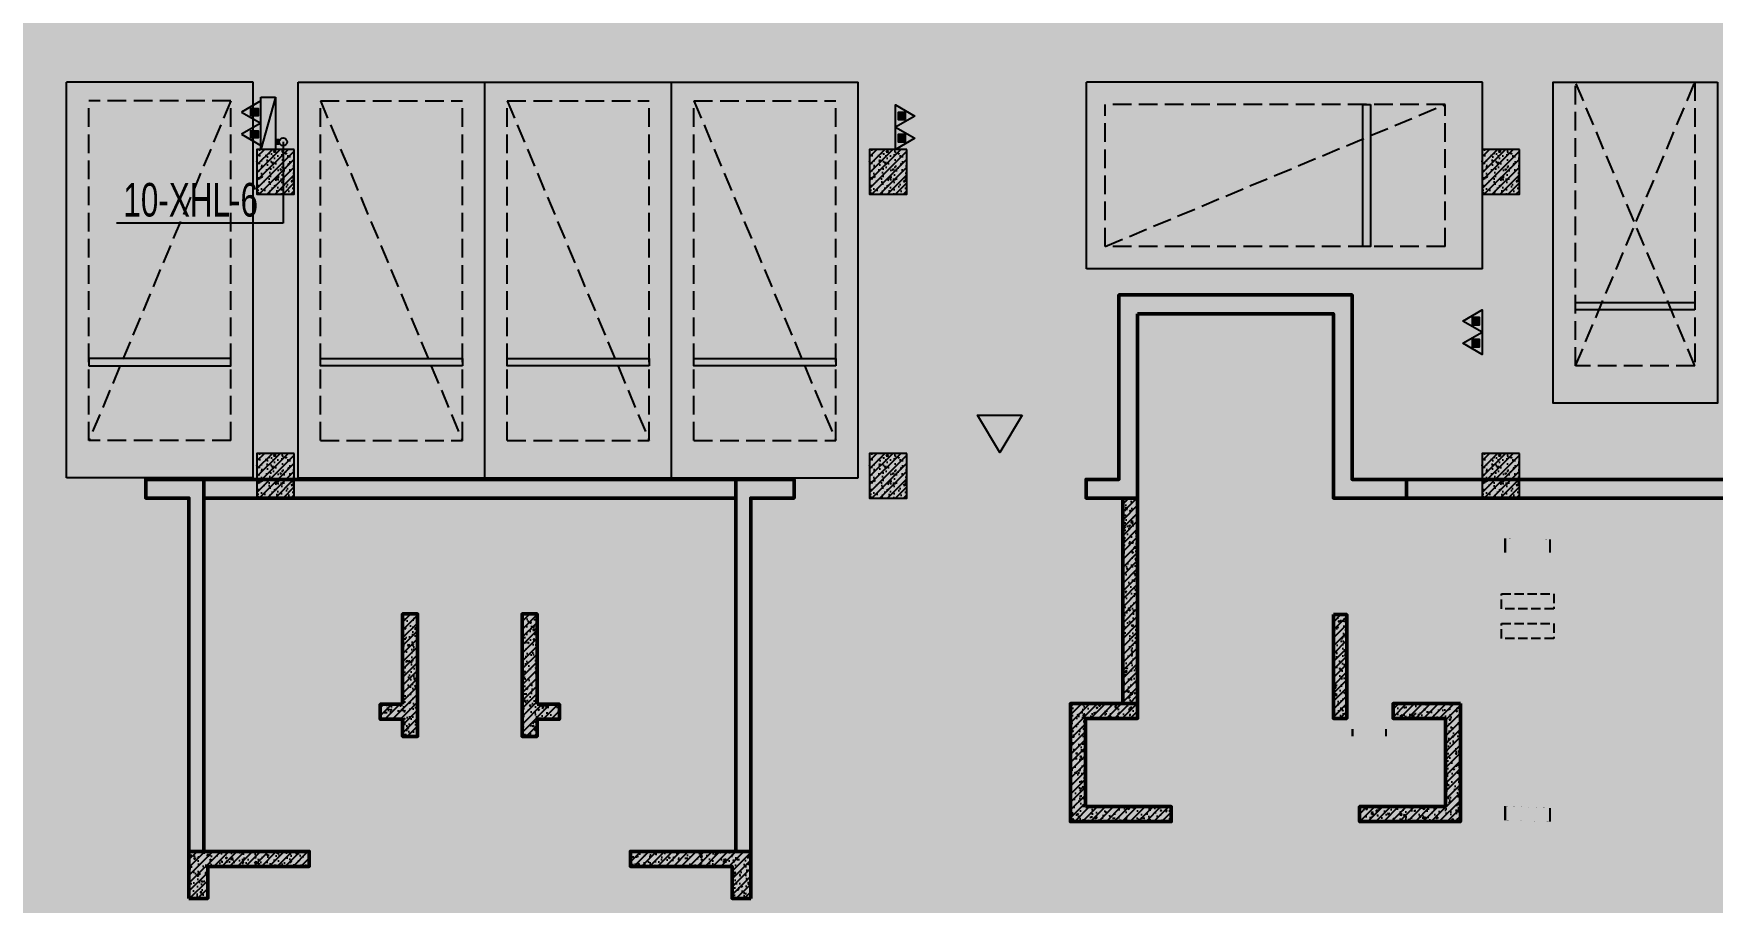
# Model space of a CAD drawing. Extents: x -1338203 to 1886333, y -530034 to 1031844.
# Drawn here: x 766316 to 788791, y -399434 to -387801 of the extents above; entities that cross this region are included whole.
import ezdxf

# ---------------------------------------------------------------- set-up
doc = ezdxf.new("R2010")
doc.units = 0
doc.header["$LTSCALE"] = 1000
doc.header["$MEASUREMENT"] = 0
for name, pattern in [('A-001-平面B2$0$__DASH', [0.35, 0.25, -0.1]), ('DASH', [0.35, 0.25, -0.1]), ('M08预留预埋-B2$0$DASH', [0.35, 0.25, -0.1])]:
    doc.linetypes.add(name, pattern=pattern)
for name, color, linetype in [('A-001-车位参照B2$0$A-001-车位参照B2$0$0A-P-PKNG-CAR(B)', 21, 'Continuous'), ('M08预留预埋-B2$0$0M-A-LD', 4, 'Continuous'), ('p-a-regular', 5, 'Continuous'), ('S-08-墙柱B2_B1$0$0S-CW-HATCH', 251, 'Continuous'), ('S-08-墙柱B2_B1$0$0S-CW-HATCH-UP', 251, 'Continuous'), ('S001地下二墙柱$0$S001地下二墙柱$0$0S-CC-LINE', 52, 'Continuous'), ('S001地下二墙柱$0$S001地下二墙柱$0$0S-CW-HATCH', 251, 'Continuous'), ('S001地下二墙柱$0$S001地下二墙柱$0$0S-CW-HATCH-UP', 251, 'Continuous'), ('地面指向箭头', 7, 'Continuous'), ('负二层消火栓$0$负二层消火栓$0$0P-ACC-FH', 7, 'Continuous'), ('负二层消火栓$0$负二层消火栓$0$0P-DIM-FH', 3, 'Continuous'), ('负二层消火栓$0$负二层消火栓$0$0P-PIPE-FH', 1, 'Continuous'), ('负二层消火栓$0$负二层消火栓$0$0P-VPIPE-FH', 1, 'Continuous'), ('负二层消火栓$0$负二层消火栓$1$0P-EQUIP-FH', 7, 'Continuous')]:
    doc.layers.add(name, color=color, linetype=linetype)
doc.layers.add('p-a-mini', color=7, linetype='Continuous', true_color=0x0050ff)
doc.layers.add('p-a-regular-narrow', color=7, linetype='Continuous', true_color=0x9600ff)
doc.layers.add('p-h-walkable', color=7, linetype='Continuous', lineweight=70, true_color=0xf0f0f0)
doc.layers.add('S-08-墙柱B2_B1$0$0S-CW-LINE', color=7, linetype='Continuous', lineweight=50)
doc.styles.add('负二层消火栓$0$负二层消火栓$0$AAD-S', font='aad-s.shx', dxfattribs={"width": 0.7, "bigfont": 'aad-hztxt.shx'})
pattern_1 = [(45, (761506.6001984025, -402460.9265819573), (-53.03300858899106, 53.03300858899107), []), (49.99999999999999, (761506.6001984025, -402460.9265819573), (215.178054780226, -18.82564049477853), [22.5, -247.5]), (355, (761506.6001984025, -402460.9265819573), (-41.6254000839, 225.6576401100035), [18, -198]), (100.4514, (761524.5317024025, -402462.4953839573), (173.5528145142065, 206.8318626182861), [19.122057, -210.3426336]), (46.18420000000002, (761506.6001984025, -402400.9265819573), (320.1723145876933, -49.65570429870542), [33.74999999999971, -371.2499999999977]), (96.6356, (761533.2812219025, -402405.0645740573), (280.398811664611, 292.2353612701325), [28.6830864, -315.5139]), (351.1842, (761506.6001984025, -402400.9265819573), (280.3985835400882, 292.2355802775974), [27, -297]), (21, (761536.6001984025, -402415.9265819573), (179.0721156355385, -120.7856671996016), [22.5, -247.5]), (326.0000000000001, (761536.6001984025, -402415.9265819573), (72.99459957647451, 217.5450135140559), [18, -198]), (71.4514, (761551.5228683031, -402425.9920637573), (252.066788574447, 96.75914901298572), [19.122057, -210.3426336]), (37.50000000000001, (761506.6001984025, -402460.9265819573), (3.647956595187201, 99.86815614939344), [0, -195.6, 0, -201, 0, -198.75]), (7.499999999999999, (761506.6001984025, -402460.9265819573), (78.92086123264458, 118.3235135647081), [0, -114.6, 0, -191.1, 0, -75.75]), (327.5, (761439.7001984022, -402460.9265819573), (160.1467308517227, -6.766461520313927), [0, -75, 0, -234, 0, -310.5]), (317.5, (761409.7001984022, -402460.9265819573), (174.9558508027159, 30.03149469969532), [0, -97.5, 0, -155.4, 0, -220.5])]

# ---------------------------------------------------------------- blocks, each defined once
blk = doc.blocks.new('M08预留预埋-B2')
at = {"layer": 'M08预留预埋-B2$0$0M-A-LD'}
for points in [[(25109.99999999962, 7710.000000000698, 0, 0, 0), (24509.99999999852, 7709.999999999069, 30, 30, 0), (24509.99999999817, 7889.999999999069, 0, 0, 0), (25109.99999992366, 7890.000000000698, 30, 30, 0), (25109.99999999962, 7710.000000000698, 30, 30, 0)], [(25109.99999999962, 4110.000000000698, 0, 0, 0), (24509.99999999852, 4109.999999999069, 30, 30, 0), (24509.99999999817, 4289.999999999069, 0, 0, 0), (25109.99999992366, 4290.000000000698, 30, 30, 0), (25109.99999999962, 4110.000000000698, 30, 30, 0)]]:
    blk.add_lwpolyline(points, format="xyseb", dxfattribs=at)
at = {"layer": 'M08预留预埋-B2$0$0M-A-LD', "linetype": 'M08预留预埋-B2$0$DASH', "ltscale": 0.5}
for points in [[(24460.00000000375, 7159.580053361482), (25160.00000000352, 7159.580053361482), (25160.00000000358, 6959.639227598207), (24460.00000000381, 6959.639227598207)], [(24459.99999999959, 6759.780053355935), (25159.99999999936, 6759.780053355935), (25159.99999999942, 6559.83922759266), (24459.99999999965, 6559.83922759266)]]:
    blk.add_lwpolyline(points, close=True, dxfattribs=at)
at = {"layer": 'M08预留预埋-B2$0$0M-A-LD', "elevation": 2600}
blk.add_lwpolyline([(22465.00015354276, 5250.128775174497, 0, 0, 0), (22915.00015354386, 5250.128775172867, 30, 30, 0), (22915.00015350603, 5350.064387604245, 0, 0, 0), (22465.00015358053, 5350.064387605875, 30, 30, 0), (22465.00015354276, 5250.128775174497, 30, 30, 0)], format="xyseb", dxfattribs=at)
blk = doc.blocks.new('M001-预留预埋B2')
for p in [(-4858.902933009318, -238849.9998091664, -0.0003980569898375679), (-4858.766990639735, -238849.9998579191, -0.000398056989837555)]:
    blk.add_blockref('M08预留预埋-B2', p)
blk = doc.blocks.new('负二层消火栓$0$负二层消火栓$1$$TwtSys$00000546')
h = blk.add_hatch()
h.set_pattern_fill('ANSI31', color=256, scale=200, style=0)
h.set_pattern_definition([(45, (-38543.80223862439, -6670.830405693208), (-17.67766952966369, 17.67766952966369), [])])
h.paths.add_polyline_path([(-64.92232553117356, 173.7449990885525), (64.922325531159, 173.7449990885525), (64.922325531159, 43.90034802621994), (-64.92232553117356, 43.90034802621994)])
for points in [[(0, 343.6163707387423), (-198.3870041439732, 0), (198.3870041439732, 0)], [(-64.92232553117356, 173.7449990885525), (64.922325531159, 173.7449990885525), (64.922325531159, 43.90034802621994), (-64.92232553117356, 43.90034802621994)]]:
    blk.add_lwpolyline(points, close=True)
blk = doc.blocks.new('负二层消火栓$0$负二层消火栓$0$$TwtSys$00000434')
for p, q in [((-0.5, 0.5), (-0.5, -0.5)), ((-0.5, -0.5), (0.5, 0.5)), ((0.5, 0.5), (-0.5, 0.5)), ((0.5, -0.5), (0.5, 0.5)), ((-0.5, -0.5), (0.5, -0.5))]:
    blk.add_line(p, q)
blk.add_solid([(0.5, -0.5), (0.5, 0.5), (-0.5, -0.5)])
blk = doc.blocks.new('负二层消火栓')
at = {"layer": '负二层消火栓$0$负二层消火栓$0$0P-DIM-FH'}
for p, q in [((3291.237974033109, -225640.0004203697, 800), (3291.237974033109, -226729.5841121016, 799.9999999998273)), ((3291.237974033109, -226729.5841121016, 799.9999999998273), (1062.922189320554, -226729.5841121016, 799.9999999998273))]:
    blk.add_line(p, q, dxfattribs=at)
at = {"layer": '负二层消火栓$0$负二层消火栓$0$0P-PIPE-FH', "linetype": 'Continuous', "const_width": 82.5}
blk.add_lwpolyline([(3238.737974033109, -225640.0004203637), (3191.238774095313, -225640.0004203583)], dxfattribs=at)
at = {"layer": '负二层消火栓$0$负二层消火栓$0$0P-VPIPE-FH', "linetype": 'Continuous'}
blk.add_circle((3291.237974033109, -225640.0004203697), 52.5, dxfattribs=at)
at = {"layer": '负二层消火栓$0$负二层消火栓$0$0P-ACC-FH', "xscale": -700, "yscale": 200, "zscale": 700, "rotation": 89.99999999181479}
blk.add_blockref('负二层消火栓$0$负二层消火栓$0$$TwtSys$00000434', (3091.238774130703, -225389.999620915), dxfattribs=at)
at = {"layer": '负二层消火栓$0$负二层消火栓$1$0P-EQUIP-FH', "yscale": 0.75, "zscale": 0.75}
for p, xscale, rotation in [((2991.239852921222, -225241.2094374555, 799.9981982382799), 0.75, 89.99999999181479), ((11491.23262838484, -225293.6308097849), -0.75, 270), ((2991.239852878614, -225538.7899436714, 799.9981982382799), 0.75, 89.99999999181479), ((11491.23262838484, -225591.2113160007), -0.75, 270), ((19341.05234028806, -228038.7754639238), -0.75, 90.00000000001239), ((19341.05234028806, -228336.3559701396), -0.75, 90.00000000001239)]:
    blk.add_blockref('负二层消火栓$0$负二层消火栓$1$$TwtSys$00000546', p, dxfattribs=dict(at, xscale=xscale, rotation=rotation))
at = {"layer": '负二层消火栓$0$负二层消火栓$0$0P-DIM-FH', "color": 7, "style": '负二层消火栓$0$负二层消火栓$0$AAD-S', "width": 0.7}
blk.add_text('10-XHL-6', height=450, dxfattribs=at).set_placement((1152.922189320554, -226639.5841121016, 799.9999999998273))
blk = doc.blocks.new('A$Cb720460c')
at = {"layer": '地面指向箭头'}
h = blk.add_hatch(color=251, dxfattribs=at)
h.dxf.hatch_style = 1
h.paths.add_polyline_path([(366904.2713615377, 136327.4772643575), (366604.2711377419, 135827.4773986352), (366304.2713615377, 136327.4775329127)])
at = {"layer": '地面指向箭头', "color": 251, "elevation": 1.056517075728393e-10, "flags": 128}
blk.add_lwpolyline([(366904.2713615377, 136327.4772643575), (366604.2711377419, 135827.4773986352), (366304.2713615377, 136327.4775329127), (366904.2713615377, 136327.4772643575)], dxfattribs=at)
blk = doc.blocks.new('A-001-车位参照B2$0$A-001-车位参照B2$0$A$C43AE5A3B')
at = {"color": 241}
blk.add_lwpolyline([(399.7159679607721, 0.0005249022506177425), (399.7159673825372, 4300.000524902251), (2599.715967382654, 4300.000525197946), (2599.715967960889, 0.000525197945535183)], close=True, dxfattribs=at)
at = {"color": 241, "linetype": 'DASH'}
for points in [[(699.7159679606557, 0.0005249425303190947), (699.7159672825364, 3800.000524942647), (2299.715967282653, 3800.000525228214), (2299.715967960656, 0.000525228213518858), (699.7159679606557, 0.0005249425303190947)], [(2299.715967282653, 3800.000525228214), (699.7159679606557, 0.0005249425303190947)], [(699.7159676611191, 3800.000524942763), (2299.715968339355, 0.0005252280971035361)]]:
    blk.add_lwpolyline(points, dxfattribs=at)
at = {"color": 241}
blk.add_lwpolyline([(699.7159675529692, 3050.000524942647), (2299.715967552853, 3050.000525157666), (2299.715967566241, 2950.000525157666), (699.7159674342256, 2950.000524872099), (699.7159675529692, 3050.000524942647)], dxfattribs=at)
at = {"layer": 'p-a-mini', "ltscale": 0.002, "const_width": 1000}
blk.add_lwpolyline([(1499.715967552969, 3050.000525050098), (1499.715967960889, 0.0005250500980764627)], dxfattribs=at)

msp = doc.modelspace()

# ---------------------------------------------------------------- hatches: boundary and pattern name
at = {"layer": 'p-h-walkable', "ltscale": 0.002}
h = msp.add_hatch(color=256, dxfattribs=at)
h.dxf.hatch_style = 1
h.paths.add_polyline_path([(728556.4094088443, -320761.2911765109), (728556.3547588947, -348211.5017243018), (746356.3484443948, -348211.5017242723), (750916.3484443898, -338175.0097184044), (842896.3491870692, -338175.0097184044), (843211.3492125742, -349155.0095694998), (839116.3492611168, -349155.0095695712), (839116.3492611168, -377051.4870058745), (864906.3547584309, -377051.4870058745), (864906.3547584309, -390806.5711709709), (875856.3484613771, -395571.4871842109), (875856.348461363, -404751.4874804067), (834560.3103806074, -404751.4874803963), (839142.6757868899, -442064.2876435285), (869465.2134576387, -438340.3927054469), (871163.1928136485, -452166.5193397896), (873704.0511599232, -451854.4778597266), (877328.6078072718, -464960.3959546241), (761875.9874196091, -479139.0716770189), (761132.9487910755, -468418.2650628918), (764950.6384080613, -465209.0494699521), (763252.8257613134, -451384.280298188), (799242.4407485438, -446964.4145689445), (793807.3212043041, -404751.4870716078), (750756.3491663808, -404751.4872862076), (751556.349166161, -388854.9743852809), (648066.6070076446, -388604.4137855553), (648066.5844366426, -380374.4093295055), (641016.6027933541, -380374.4093186745), (641512.3361103976, -365348.1631979565), (660006.5996086108, -364574.4137855692), (660306.599609829, -340846.8171705838), (656406.6057762853, -340846.8171707173), (656406.6057762853, -336396.8171708743), (656656.3547443041, -340532.365631887), (656406.3547442622, -332417.3777717449), (712156.3557747989, -332417.3777717449), (712080.9374175866, -320761.2911765098)])
at = {"layer": 'S-08-墙柱B2_B1$0$0S-CW-HATCH'}
h = msp.add_hatch(color=256, dxfattribs=at)
h.dxf.hatch_style = 1
h.paths.add_polyline_path([(781096.6001984025, -391550.9265819572), (783716.6001984025, -391550.9265819607), (783716.6001984025, -394020.9265819572), (784696.6001984025, -394020.9265819572), (784696.6001984025, -393770.9265819573), (783966.6001984025, -393770.9265819573), (783966.6001984025, -391300.9265819572), (780846.6001984025, -391300.9265819572), (780846.6001984025, -393770.9265819572), (780406.6001984025, -393770.9265819572), (780406.6001984025, -394020.9265819572), (781096.6001984025, -394020.9265819572)])
h = msp.add_hatch(color=256, dxfattribs=at)
h.dxf.hatch_style = 1
h.paths.add_polyline_path([(768596.6001984025, -398750.9265819572), (768596.6001984025, -393770.9265819572), (767816.6001984025, -393770.9265819572), (767816.6001984025, -394020.9265819572), (768396.6001984025, -394020.9265819572), (768396.6001984025, -398750.9265819572)])
h = msp.add_hatch(color=256, dxfattribs=at)
h.dxf.hatch_style = 1
h.paths.add_polyline_path([(768596.6001984025, -394020.9265819572), (775716.6001984025, -394020.9265819572), (775716.6001984025, -393770.9265819572), (768596.6001984025, -393770.9265819572)])
h = msp.add_hatch(color=256, dxfattribs=at)
h.dxf.hatch_style = 1
h.paths.add_polyline_path([(775916.6001984025, -398750.9265819572), (775916.6001984025, -394020.9265819572), (776496.6001984025, -394020.9265819572), (776496.6001984025, -393770.9265819572), (775716.6001984025, -393770.9265819572), (775716.6001984025, -398750.9265819572)])
h = msp.add_hatch(color=256, dxfattribs=at)
h.dxf.hatch_style = 1
h.paths.add_polyline_path([(789896.6001984025, -393770.9265819573), (784696.6001984025, -393770.9265819573), (784696.6001984025, -394020.9265819573), (789646.6001984025, -394020.9265819573), (789646.6001984025, -396970.9265819572), (789896.6001984025, -396970.9265819572)])
h = msp.add_hatch(color=256, dxfattribs=at)
h.dxf.hatch_style = 1
h.paths.add_polyline_path([(781096.6001984025, -396770.9265819572), (780896.6001984025, -396770.9265819572), (780896.6001984025, -394020.9265819572), (781096.6001984025, -394020.9265819572)])
h = msp.add_hatch(color=256, dxfattribs=at)
h.dxf.hatch_style = 1
h.paths.add_polyline_path([(771256.6001984025, -396780.9265819572), (771256.6001984025, -395570.9265819572), (771456.6001984025, -395570.9265819572), (771456.6001984025, -397210.9265819572), (771256.6001984025, -397210.9265819572), (771256.6001984025, -396980.9265819572), (770956.6001984025, -396980.9265819572), (770956.6001984025, -396780.9265819572)])
h = msp.add_hatch(color=256, dxfattribs=at)
h.dxf.hatch_style = 1
h.paths.add_polyline_path([(773056.6001984025, -396780.9265819572), (773056.6001984025, -395570.9265819572), (772856.6001984025, -395570.9265819572), (772856.6001984025, -397210.9265819572), (773056.6001984025, -397210.9265819572), (773056.6001984025, -396980.9265819572), (773356.6001984025, -396980.9265819572), (773356.6001984025, -396780.9265819572)])
h = msp.add_hatch(color=256, dxfattribs=at)
h.dxf.hatch_style = 1
h.paths.add_polyline_path([(783716.6001984053, -395580.9265819573), (783896.6001984053, -395580.9265819573), (783896.6001984053, -396970.9265819571), (783716.6001984053, -396970.9265819571)])
h = msp.add_hatch(color=256, dxfattribs=at)
h.dxf.hatch_style = 1
h.paths.add_polyline_path([(780396.6001984025, -398150.9265819572), (781546.6001984025, -398150.9265819572), (781546.6001984025, -398350.9265819572), (780196.6001984025, -398350.9265819572), (780196.6001984025, -396770.9265819572), (781096.6001984025, -396770.9265819572), (781096.6001984025, -396970.9265819572), (780396.6001984025, -396970.9265819572)])
h = msp.add_hatch(color=256, dxfattribs=at)
h.dxf.hatch_style = 1
h.paths.add_polyline_path([(785416.6001984025, -396770.9265819572), (785416.6001984025, -398350.9265819572), (784066.6001984025, -398350.9265819572), (784066.6001984025, -398150.9265819572), (785216.6001984025, -398150.9265819572), (785216.6001984025, -396970.9265819572), (784516.6001984025, -396970.9265819572), (784516.6001984025, -396770.9265819572)])
h = msp.add_hatch(color=256, dxfattribs=at)
h.dxf.hatch_style = 1
h.paths.add_polyline_path([(768396.6001984025, -399380.9265819572), (768646.6001984025, -399380.9265819572), (768646.6001984025, -398950.9265819572), (770006.6001984025, -398950.9265819572), (770006.6001984025, -398750.9265819572), (768396.6001984025, -398750.9265819572)])
h = msp.add_hatch(color=256, dxfattribs=at)
h.dxf.hatch_style = 1
h.paths.add_polyline_path([(775916.6001984025, -399380.9265819572), (775666.6001984025, -399380.9265819572), (775666.6001984025, -398950.9265819572), (774306.6001984025, -398950.9265819572), (774306.6001984025, -398750.9265819572), (775916.6001984025, -398750.9265819572)])
at = {"layer": 'S-08-墙柱B2_B1$0$0S-CW-HATCH-UP'}
h = msp.add_hatch(dxfattribs=at)
h.set_pattern_fill('钢筋混凝土', color=256, scale=30)
h.set_pattern_definition(pattern_1)
h.paths.add_polyline_path([(781096.6001984025, -391550.9265819572), (783716.6001984025, -391550.9265819607), (783716.6001984025, -394020.9265819572), (784696.6001984025, -394020.9265819572), (784696.6001984025, -393770.9265819573), (783966.6001984025, -393770.9265819573), (783966.6001984025, -391300.9265819572), (780846.6001984025, -391300.9265819572), (780846.6001984025, -393770.9265819572), (780406.6001984025, -393770.9265819572), (780406.6001984025, -394020.9265819572), (781096.6001984025, -394020.9265819572)])
h = msp.add_hatch(dxfattribs=at)
h.set_pattern_fill('钢筋混凝土', color=256, scale=30)
h.set_pattern_definition(pattern_1)
h.paths.add_polyline_path([(768596.6001984025, -398750.9265819572), (768596.6001984025, -393770.9265819572), (767816.6001984025, -393770.9265819572), (767816.6001984025, -394020.9265819572), (768396.6001984025, -394020.9265819572), (768396.6001984025, -398750.9265819572)])
h = msp.add_hatch(dxfattribs=at)
h.set_pattern_fill('钢筋混凝土', color=256, scale=30)
h.set_pattern_definition([(45, (761506.6001984025, -402460.9265819573), (-53.03300858899106, 53.03300858899107), []), (49.99999999999999, (761506.6001984025, -402460.9265819573), (215.178054780226, -18.82564049477853), [22.5, -247.5]), (355, (761506.6001984025, -402460.9265819573), (-41.6254000839, 225.6576401100035), [18, -198]), (100.4514, (761524.5317024025, -402462.4953839573), (173.5528145142065, 206.8318626182861), [19.122057, -210.3426336]), (46.18420000000002, (761506.6001984025, -402400.9265819573), (320.1723145876933, -49.65570429870542), [33.74999999999983, -371.2499999999986]), (96.6356, (761533.2812219025, -402405.0645740573), (280.398811664611, 292.2353612701325), [28.6830864, -315.5139]), (351.1842, (761506.6001984025, -402400.9265819573), (280.3985835400882, 292.2355802775974), [27, -297]), (21, (761536.6001984025, -402415.9265819573), (179.0721156355385, -120.7856671996016), [22.5, -247.5]), (326.0000000000001, (761536.6001984025, -402415.9265819573), (72.99459957647451, 217.5450135140559), [18, -198]), (71.4514, (761551.5228683022, -402425.9920637573), (252.066788574447, 96.75914901298572), [19.122057, -210.3426336]), (37.50000000000001, (761506.6001984025, -402460.9265819573), (3.647956595187201, 99.86815614939344), [0, -195.6, 0, -201, 0, -198.75]), (7.499999999999999, (761506.6001984025, -402460.9265819573), (78.92086123264458, 118.3235135647081), [0, -114.6, 0, -191.1, 0, -75.75]), (327.5, (761439.7001984022, -402460.9265819573), (160.1467308517227, -6.766461520313927), [0, -75, 0, -234, 0, -310.5]), (317.5, (761409.7001984022, -402460.9265819573), (174.9558508027159, 30.03149469969532), [0, -97.5, 0, -155.4, 0, -220.5])])
h.paths.add_polyline_path([(768596.6001984025, -394020.9265819572), (775716.6001984025, -394020.9265819572), (775716.6001984025, -393770.9265819572), (768596.6001984025, -393770.9265819572)])
h = msp.add_hatch(dxfattribs=at)
h.set_pattern_fill('钢筋混凝土', color=256, scale=30)
h.set_pattern_definition(pattern_1)
h.paths.add_polyline_path([(775916.6001984025, -398750.9265819572), (775916.6001984025, -394020.9265819572), (776496.6001984025, -394020.9265819572), (776496.6001984025, -393770.9265819572), (775716.6001984025, -393770.9265819572), (775716.6001984025, -398750.9265819572)])
h = msp.add_hatch(dxfattribs=at)
h.set_pattern_fill('钢筋混凝土', color=256, scale=30)
h.set_pattern_definition([(45, (761506.6001984025, -402460.9265819573), (-53.03300858899106, 53.03300858899107), []), (49.99999999999999, (761506.6001984025, -402460.9265819573), (215.178054780226, -18.82564049477853), [22.5, -247.5]), (355, (761506.6001984025, -402460.9265819573), (-41.6254000839, 225.6576401100035), [18, -198]), (100.4514, (761524.5317024025, -402462.4953839573), (173.5528145142065, 206.8318626182861), [19.122057, -210.3426336]), (46.18420000000002, (761506.6001984025, -402400.9265819573), (320.1723145876933, -49.65570429870542), [33.74999999999984, -371.2499999999987]), (96.6356, (761533.2812219025, -402405.0645740573), (280.398811664611, 292.2353612701325), [28.6830864, -315.5139]), (351.1842, (761506.6001984025, -402400.9265819573), (280.3985835400882, 292.2355802775974), [27, -297]), (21, (761536.6001984025, -402415.9265819573), (179.0721156355385, -120.7856671996016), [22.5, -247.5]), (326.0000000000001, (761536.6001984025, -402415.9265819573), (72.99459957647451, 217.5450135140559), [18, -198]), (71.4514, (761551.5228683031, -402425.9920637573), (252.066788574447, 96.75914901298572), [19.122057, -210.3426336]), (37.50000000000001, (761506.6001984025, -402460.9265819573), (3.647956595187201, 99.86815614939344), [0, -195.6, 0, -201, 0, -198.75]), (7.499999999999999, (761506.6001984025, -402460.9265819573), (78.92086123264458, 118.3235135647081), [0, -114.6, 0, -191.1, 0, -75.75]), (327.5, (761439.7001984022, -402460.9265819573), (160.1467308517227, -6.766461520313927), [0, -75, 0, -234, 0, -310.5]), (317.5, (761409.7001984022, -402460.9265819573), (174.9558508027159, 30.03149469969532), [0, -97.5, 0, -155.4, 0, -220.5])])
h.paths.add_polyline_path([(789896.6001984025, -393770.9265819573), (784696.6001984025, -393770.9265819573), (784696.6001984025, -394020.9265819573), (789646.6001984025, -394020.9265819573), (789646.6001984025, -396970.9265819572), (789896.6001984025, -396970.9265819572)])
h = msp.add_hatch(dxfattribs=at)
h.set_pattern_fill('钢筋混凝土', color=256, scale=30)
h.set_pattern_definition(pattern_1)
h.paths.add_polyline_path([(781096.6001984025, -396770.9265819572), (780896.6001984025, -396770.9265819572), (780896.6001984025, -394020.9265819572), (781096.6001984025, -394020.9265819572)])
h = msp.add_hatch(dxfattribs=at)
h.set_pattern_fill('钢筋混凝土', color=256, scale=30)
h.set_pattern_definition(pattern_1)
h.paths.add_polyline_path([(771256.6001984025, -396780.9265819572), (771256.6001984025, -395570.9265819572), (771456.6001984025, -395570.9265819572), (771456.6001984025, -397210.9265819572), (771256.6001984025, -397210.9265819572), (771256.6001984025, -396980.9265819572), (770956.6001984025, -396980.9265819572), (770956.6001984025, -396780.9265819572)])
h = msp.add_hatch(dxfattribs=at)
h.set_pattern_fill('钢筋混凝土', color=256, scale=30)
h.set_pattern_definition(pattern_1)
h.paths.add_polyline_path([(773056.6001984025, -396780.9265819572), (773056.6001984025, -395570.9265819572), (772856.6001984025, -395570.9265819572), (772856.6001984025, -397210.9265819572), (773056.6001984025, -397210.9265819572), (773056.6001984025, -396980.9265819572), (773356.6001984025, -396980.9265819572), (773356.6001984025, -396780.9265819572)])
h = msp.add_hatch(dxfattribs=at)
h.set_pattern_fill('钢筋混凝土', color=256, scale=30)
h.set_pattern_definition([(45, (-3496387.303751316, 348669.923996056), (-53.03300858899106, 53.03300858899107), []), (49.99999999999999, (-3496387.303751316, 348669.923996056), (215.178054780226, -18.82564049477853), [22.5, -247.5]), (355, (-3496387.303751316, 348669.923996056), (-41.6254000839, 225.6576401100035), [18, -198]), (100.4514, (-3496369.372247316, 348668.355194056), (173.5528145142065, 206.8318626182861), [19.122057, -210.3426336]), (46.18420000000002, (-3496387.303751316, 348729.923996056), (320.1723145876933, -49.65570429870542), [33.74999999999986, -371.2499999999989]), (96.6356, (-3496360.622727816, 348725.786003956), (280.398811664611, 292.2353612701325), [28.6830864, -315.5139]), (351.1842, (-3496387.303751316, 348729.923996056), (280.3985835400882, 292.2355802775974), [27, -297]), (21, (-3496357.303751316, 348714.923996056), (179.0721156355385, -120.7856671996016), [22.5, -247.5]), (326.0000000000001, (-3496357.303751316, 348714.923996056), (72.99459957647451, 217.5450135140559), [18, -198]), (71.4514, (-3496342.381081417, 348704.858514256), (252.066788574447, 96.75914901298572), [19.122057, -210.3426336]), (37.50000000000001, (-3496387.303751316, 348669.923996056), (3.647956595187201, 99.86815614939344), [0, -195.6, 0, -201, 0, -198.75]), (7.499999999999999, (-3496387.303751316, 348669.923996056), (78.92086123264458, 118.3235135647081), [0, -114.6, 0, -191.1, 0, -75.75]), (327.5, (-3496454.203751317, 348669.923996056), (160.1467308517227, -6.766461520313927), [0, -75, 0, -234, 0, -310.5]), (317.5, (-3496484.203751317, 348669.923996056), (174.9558508027159, 30.03149469969532), [0, -97.5, 0, -155.4, 0, -220.5])])
h.paths.add_polyline_path([(783716.6001984053, -395580.9265819573), (783896.6001984053, -395580.9265819573), (783896.6001984053, -396970.9265819571), (783716.6001984053, -396970.9265819571)])
h = msp.add_hatch(dxfattribs=at)
h.set_pattern_fill('钢筋混凝土', color=256, scale=30)
h.set_pattern_definition(pattern_1)
h.paths.add_polyline_path([(780396.6001984025, -398150.9265819572), (781546.6001984025, -398150.9265819572), (781546.6001984025, -398350.9265819572), (780196.6001984025, -398350.9265819572), (780196.6001984025, -396770.9265819572), (781096.6001984025, -396770.9265819572), (781096.6001984025, -396970.9265819572), (780396.6001984025, -396970.9265819572)])
h = msp.add_hatch(dxfattribs=at)
h.set_pattern_fill('钢筋混凝土', color=256, scale=30)
h.set_pattern_definition(pattern_1)
h.paths.add_polyline_path([(785416.6001984025, -396770.9265819572), (785416.6001984025, -398350.9265819572), (784066.6001984025, -398350.9265819572), (784066.6001984025, -398150.9265819572), (785216.6001984025, -398150.9265819572), (785216.6001984025, -396970.9265819572), (784516.6001984025, -396970.9265819572), (784516.6001984025, -396770.9265819572)])
h = msp.add_hatch(dxfattribs=at)
h.set_pattern_fill('钢筋混凝土', color=256, scale=30)
h.set_pattern_definition(pattern_1)
h.paths.add_polyline_path([(768396.6001984025, -399380.9265819572), (768646.6001984025, -399380.9265819572), (768646.6001984025, -398950.9265819572), (770006.6001984025, -398950.9265819572), (770006.6001984025, -398750.9265819572), (768396.6001984025, -398750.9265819572)])
h = msp.add_hatch(dxfattribs=at)
h.set_pattern_fill('钢筋混凝土', color=256, scale=30)
h.set_pattern_definition(pattern_1)
h.paths.add_polyline_path([(775916.6001984025, -399380.9265819572), (775666.6001984025, -399380.9265819572), (775666.6001984025, -398950.9265819572), (774306.6001984025, -398950.9265819572), (774306.6001984025, -398750.9265819572), (775916.6001984025, -398750.9265819572)])
at = {"layer": 'S001地下二墙柱$0$S001地下二墙柱$0$0S-CW-HATCH'}
h = msp.add_hatch(color=256, dxfattribs=at)
h.dxf.hatch_style = 1
h.paths.add_polyline_path([(769806.6057899236, -389350.9264031741), (769306.6057899236, -389350.9264031741), (769306.6057899236, -389950.9264031741), (769806.6057899236, -389950.9264031741)])
h = msp.add_hatch(color=256, dxfattribs=at)
h.dxf.hatch_style = 1
h.paths.add_polyline_path([(778006.5969920992, -389350.926402918), (777506.5969920992, -389350.926402918), (777506.5969920992, -389950.926402918), (778006.5969920992, -389950.926402918)])
h = msp.add_hatch(color=256, dxfattribs=at)
h.dxf.hatch_style = 1
h.paths.add_polyline_path([(786206.4231035295, -389350.9264031741), (785706.4231035295, -389350.9264031741), (785706.4231035295, -389950.9264031741), (786206.4231035295, -389950.9264031741)])
h = msp.add_hatch(color=256, dxfattribs=at)
h.dxf.hatch_style = 1
h.paths.add_polyline_path([(769806.6057899236, -393420.9123180631), (769306.6057899236, -393420.9123180631), (769306.6057899236, -394020.9123180631), (769806.6057899236, -394020.9123180631)])
h = msp.add_hatch(color=256, dxfattribs=at)
h.dxf.hatch_style = 1
h.paths.add_polyline_path([(778006.5969920992, -393420.9123178069), (777506.5969920992, -393420.9123178069), (777506.5969920992, -394020.9123178069), (778006.5969920992, -394020.9123178069)])
h = msp.add_hatch(color=256, dxfattribs=at)
h.dxf.hatch_style = 1
h.paths.add_polyline_path([(786206.4231035295, -393420.9265819572), (785706.4231035295, -393420.9265819572), (785706.4231035295, -394020.9265819572), (786206.4231035295, -394020.9265819572)])
at = {"layer": 'S001地下二墙柱$0$S001地下二墙柱$0$0S-CW-HATCH-UP'}
h = msp.add_hatch(dxfattribs=at)
h.set_pattern_fill('钢筋混凝土', color=256, scale=30)
h.set_pattern_definition([(45, (802117.338392436, -380399.1994425002), (-53.03300858899106, 53.03300858899107), []), (49.99999999999999, (802117.338392436, -380399.1994425002), (215.178054780226, -18.82564049477853), [22.5, -247.5]), (355, (802117.338392436, -380399.1994425002), (-41.6254000839, 225.6576401100035), [18, -198]), (100.4514, (802135.269896436, -380400.7682445002), (173.5528145142065, 206.8318626182861), [19.122057, -210.3426336]), (46.18420000000002, (802117.338392436, -380339.1994425002), (320.1723145876933, -49.65570429870542), [33.74999999999796, -371.2499999999837]), (96.6356, (802144.0194159369, -380343.3374346002), (280.398811664611, 292.2353612701325), [28.6830864, -315.5139]), (351.1842, (802117.338392436, -380339.1994425002), (280.3985835400882, 292.2355802775974), [27, -297]), (21, (802147.338392436, -380354.1994425002), (179.0721156355385, -120.7856671996016), [22.5, -247.5]), (326.0000000000001, (802147.338392436, -380354.1994425002), (72.99459957647451, 217.5450135140559), [18, -198]), (71.4514, (802162.2610623348, -380364.2649243002), (252.066788574447, 96.75914901298572), [19.122057, -210.3426336]), (37.50000000000001, (802117.338392436, -380399.1994425002), (3.647956595187201, 99.86815614939344), [0, -195.6, 0, -201, 0, -198.75]), (7.499999999999999, (802117.338392436, -380399.1994425002), (78.92086123264458, 118.3235135647081), [0, -114.6, 0, -191.1, 0, -75.75]), (327.5, (802050.4383924357, -380399.1994425002), (160.1467308517227, -6.766461520313927), [0, -75, 0, -234, 0, -310.5]), (317.5, (802020.4383924357, -380399.1994425002), (174.9558508027159, 30.03149469969532), [0, -97.5, 0, -155.4, 0, -220.5])])
h.paths.add_polyline_path([(769806.6057899236, -389350.9264031741), (769306.6057899236, -389350.9264031741), (769306.6057899236, -389950.9264031741), (769806.6057899236, -389950.9264031741)])
h = msp.add_hatch(dxfattribs=at)
h.set_pattern_fill('钢筋混凝土', color=256, scale=30)
h.set_pattern_definition([(45, (810317.3295946117, -380399.1994422441), (-53.03300858899106, 53.03300858899107), []), (49.99999999999999, (810317.3295946117, -380399.1994422441), (215.178054780226, -18.82564049477853), [22.5, -247.5]), (355, (810317.3295946117, -380399.1994422441), (-41.6254000839, 225.6576401100035), [18, -198]), (100.4514, (810335.2610986116, -380400.7682442441), (173.5528145142065, 206.8318626182861), [19.122057, -210.3426336]), (46.18420000000002, (810317.3295946117, -380339.1994422441), (320.1723145876933, -49.65570429870542), [33.74999999999796, -371.2499999999837]), (96.6356, (810344.0106181125, -380343.3374343441), (280.398811664611, 292.2353612701325), [28.6830864, -315.5139]), (351.1842, (810317.3295946117, -380339.1994422441), (280.3985835400882, 292.2355802775974), [27, -297]), (21, (810347.3295946117, -380354.1994422441), (179.0721156355385, -120.7856671996016), [22.5, -247.5]), (326.0000000000001, (810347.3295946117, -380354.1994422441), (72.99459957647451, 217.5450135140559), [18, -198]), (71.4514, (810362.2522645104, -380364.2649240441), (252.066788574447, 96.75914901298572), [19.122057, -210.3426336]), (37.50000000000001, (810317.3295946117, -380399.1994422441), (3.647956595187201, 99.86815614939344), [0, -195.6, 0, -201, 0, -198.75]), (7.499999999999999, (810317.3295946117, -380399.1994422441), (78.92086123264458, 118.3235135647081), [0, -114.6, 0, -191.1, 0, -75.75]), (327.5, (810250.4295946113, -380399.1994422441), (160.1467308517227, -6.766461520313927), [0, -75, 0, -234, 0, -310.5]), (317.5, (810220.4295946113, -380399.1994422441), (174.9558508027159, 30.03149469969532), [0, -97.5, 0, -155.4, 0, -220.5])])
h.paths.add_polyline_path([(778006.5969920992, -389350.926402918), (777506.5969920992, -389350.926402918), (777506.5969920992, -389950.926402918), (778006.5969920992, -389950.926402918)])
h = msp.add_hatch(dxfattribs=at)
h.set_pattern_fill('钢筋混凝土', color=256, scale=30)
h.set_pattern_definition([(45, (818517.155706042, -380399.1994425002), (-53.03300858899106, 53.03300858899107), []), (49.99999999999999, (818517.155706042, -380399.1994425002), (215.178054780226, -18.82564049477853), [22.5, -247.5]), (355, (818517.155706042, -380399.1994425002), (-41.6254000839, 225.6576401100035), [18, -198]), (100.4514, (818535.0872100419, -380400.7682445002), (173.5528145142065, 206.8318626182861), [19.122057, -210.3426336]), (46.18420000000002, (818517.155706042, -380339.1994425002), (320.1723145876933, -49.65570429870542), [33.74999999999795, -371.2499999999836]), (96.6356, (818543.836729541, -380343.3374346002), (280.398811664611, 292.2353612701325), [28.6830864, -315.5139]), (351.1842, (818517.155706042, -380339.1994425002), (280.3985835400882, 292.2355802775974), [27, -297]), (21, (818547.155706042, -380354.1994425002), (179.0721156355385, -120.7856671996016), [22.5, -247.5]), (326.0000000000001, (818547.155706042, -380354.1994425002), (72.99459957647451, 217.5450135140559), [18, -198]), (71.4514, (818562.0783759425, -380364.2649243002), (252.066788574447, 96.75914901298572), [19.122057, -210.3426336]), (37.50000000000001, (818517.155706042, -380399.1994425002), (3.647956595187201, 99.86815614939344), [0, -195.6, 0, -201, 0, -198.75]), (7.499999999999999, (818517.155706042, -380399.1994425002), (78.92086123264458, 118.3235135647081), [0, -114.6, 0, -191.1, 0, -75.75]), (327.5, (818450.2557060416, -380399.1994425002), (160.1467308517227, -6.766461520313927), [0, -75, 0, -234, 0, -310.5]), (317.5, (818420.2557060416, -380399.1994425002), (174.9558508027159, 30.03149469969532), [0, -97.5, 0, -155.4, 0, -220.5])])
h.paths.add_polyline_path([(786206.4231035295, -389350.9264031741), (785706.4231035295, -389350.9264031741), (785706.4231035295, -389950.9264031741), (786206.4231035295, -389950.9264031741)])
h = msp.add_hatch(dxfattribs=at)
h.set_pattern_fill('钢筋混凝土', color=256, scale=30)
h.set_pattern_definition([(45, (802117.338392436, -384469.1853573891), (-53.03300858899106, 53.03300858899107), []), (49.99999999999999, (802117.338392436, -384469.1853573891), (215.178054780226, -18.82564049477853), [22.5, -247.5]), (355, (802117.338392436, -384469.1853573891), (-41.6254000839, 225.6576401100035), [18, -198]), (100.4514, (802135.269896436, -384470.7541593891), (173.5528145142065, 206.8318626182861), [19.122057, -210.3426336]), (46.18420000000002, (802117.338392436, -384409.1853573891), (320.1723145876933, -49.65570429870542), [33.74999999999795, -371.2499999999836]), (96.6356, (802144.0194159369, -384413.3233494891), (280.398811664611, 292.2353612701325), [28.6830864, -315.5139]), (351.1842, (802117.338392436, -384409.1853573891), (280.3985835400882, 292.2355802775974), [27, -297]), (21, (802147.338392436, -384424.1853573891), (179.0721156355385, -120.7856671996016), [22.5, -247.5]), (326.0000000000001, (802147.338392436, -384424.1853573891), (72.99459957647451, 217.5450135140559), [18, -198]), (71.4514, (802162.2610623348, -384434.2508391891), (252.066788574447, 96.75914901298572), [19.122057, -210.3426336]), (37.50000000000001, (802117.338392436, -384469.1853573891), (3.647956595187201, 99.86815614939344), [0, -195.6, 0, -201, 0, -198.75]), (7.499999999999999, (802117.338392436, -384469.1853573891), (78.92086123264458, 118.3235135647081), [0, -114.6, 0, -191.1, 0, -75.75]), (327.5, (802050.4383924357, -384469.1853573891), (160.1467308517227, -6.766461520313927), [0, -75, 0, -234, 0, -310.5]), (317.5, (802020.4383924357, -384469.1853573891), (174.9558508027159, 30.03149469969532), [0, -97.5, 0, -155.4, 0, -220.5])])
h.paths.add_polyline_path([(769806.6057899236, -393420.9123180631), (769306.6057899236, -393420.9123180631), (769306.6057899236, -394020.9123180631), (769806.6057899236, -394020.9123180631)])
h = msp.add_hatch(dxfattribs=at)
h.set_pattern_fill('钢筋混凝土', color=256, scale=30)
h.set_pattern_definition([(45, (810317.3295946117, -384469.185357133), (-53.03300858899106, 53.03300858899107), []), (49.99999999999999, (810317.3295946117, -384469.185357133), (215.178054780226, -18.82564049477853), [22.5, -247.5]), (355, (810317.3295946117, -384469.185357133), (-41.6254000839, 225.6576401100035), [18, -198]), (100.4514, (810335.2610986116, -384470.754159133), (173.5528145142065, 206.8318626182861), [19.122057, -210.3426336]), (46.18420000000002, (810317.3295946117, -384409.185357133), (320.1723145876933, -49.65570429870542), [33.74999999999795, -371.2499999999836]), (96.6356, (810344.0106181125, -384413.323349233), (280.398811664611, 292.2353612701325), [28.6830864, -315.5139]), (351.1842, (810317.3295946117, -384409.185357133), (280.3985835400882, 292.2355802775974), [27, -297]), (21, (810347.3295946117, -384424.185357133), (179.0721156355385, -120.7856671996016), [22.5, -247.5]), (326.0000000000001, (810347.3295946117, -384424.185357133), (72.99459957647451, 217.5450135140559), [18, -198]), (71.4514, (810362.2522645104, -384434.250838933), (252.066788574447, 96.75914901298572), [19.122057, -210.3426336]), (37.50000000000001, (810317.3295946117, -384469.185357133), (3.647956595187201, 99.86815614939344), [0, -195.6, 0, -201, 0, -198.75]), (7.499999999999999, (810317.3295946117, -384469.185357133), (78.92086123264458, 118.3235135647081), [0, -114.6, 0, -191.1, 0, -75.75]), (327.5, (810250.4295946113, -384469.185357133), (160.1467308517227, -6.766461520313927), [0, -75, 0, -234, 0, -310.5]), (317.5, (810220.4295946113, -384469.185357133), (174.9558508027159, 30.03149469969532), [0, -97.5, 0, -155.4, 0, -220.5])])
h.paths.add_polyline_path([(778006.5969920992, -393420.9123178069), (777506.5969920992, -393420.9123178069), (777506.5969920992, -394020.9123178069), (778006.5969920992, -394020.9123178069)])
h = msp.add_hatch(dxfattribs=at)
h.set_pattern_fill('钢筋混凝土', color=256, scale=30)
h.set_pattern_definition([(45, (818517.155706042, -384469.1996212833), (-53.03300858899106, 53.03300858899107), []), (49.99999999999999, (818517.155706042, -384469.1996212833), (215.178054780226, -18.82564049477853), [22.5, -247.5]), (355, (818517.155706042, -384469.1996212833), (-41.6254000839, 225.6576401100035), [18, -198]), (100.4514, (818535.0872100419, -384470.7684232833), (173.5528145142065, 206.8318626182861), [19.122057, -210.3426336]), (46.18420000000002, (818517.155706042, -384409.1996212833), (320.1723145876933, -49.65570429870542), [33.74999999999794, -371.2499999999835]), (96.6356, (818543.836729541, -384413.3376133832), (280.398811664611, 292.2353612701325), [28.6830864, -315.5139]), (351.1842, (818517.155706042, -384409.1996212833), (280.3985835400882, 292.2355802775974), [27, -297]), (21, (818547.155706042, -384424.1996212833), (179.0721156355385, -120.7856671996016), [22.5, -247.5]), (326.0000000000001, (818547.155706042, -384424.1996212833), (72.99459957647451, 217.5450135140559), [18, -198]), (71.4514, (818562.0783759425, -384434.2651030833), (252.066788574447, 96.75914901298572), [19.122057, -210.3426336]), (37.50000000000001, (818517.155706042, -384469.1996212833), (3.647956595187201, 99.86815614939344), [0, -195.6, 0, -201, 0, -198.75]), (7.499999999999999, (818517.155706042, -384469.1996212833), (78.92086123264458, 118.3235135647081), [0, -114.6, 0, -191.1, 0, -75.75]), (327.5, (818450.2557060416, -384469.1996212833), (160.1467308517227, -6.766461520313927), [0, -75, 0, -234, 0, -310.5]), (317.5, (818420.2557060416, -384469.1996212833), (174.9558508027159, 30.03149469969532), [0, -97.5, 0, -155.4, 0, -220.5])])
h.paths.add_polyline_path([(786206.4231035295, -393420.9265819572), (785706.4231035295, -393420.9265819572), (785706.4231035295, -394020.9265819572), (786206.4231035295, -394020.9265819572)])

# ---------------------------------------------------------------- linework, layer by layer
for p, q in [((766756.339943557, -393750.3890290805), (766756.8438058454, -388450.3890530632)), ((769256.8437945112, -388450.6267271726), (766756.8438058454, -388450.3890530632)), ((769256.3399326995, -393750.6267032496), (769256.8437945112, -388450.6267271726)), ((769856.3667902732, -388450.6267241244), (772356.366778939, -388450.389050015)), ((769856.8706520849, -393750.6267002014), (769856.3667902732, -388450.6267241244)), ((772356.8706412273, -393750.3890260323), (772356.366778939, -388450.389050015)), ((772356.3667902364, -388450.6267272126), (774856.3667789022, -388450.3890531032)), ((772356.8706520482, -393750.6267032897), (772356.3667902364, -388450.6267272126)), ((774856.8706411906, -393750.3890291206), (774856.3667789022, -388450.3890531032)), ((774856.3667902364, -388450.6267272126), (777356.3667789022, -388450.3890531032)), ((774856.8706520482, -393750.6267032897), (774856.3667902364, -388450.6267272126)), ((777356.8706411906, -393750.3890291206), (777356.3667789022, -388450.3890531032)), ((785712.2547451573, -388450.2749654694), (780412.25476914, -388450.7788277577)), ((780412.4924432493, -390950.7788164234), (780412.25476914, -388450.7788277577)), ((785712.4924193264, -390950.2749546118), (785712.2547451573, -388450.2749654694)), ((785712.4924193264, -390950.2749546118), (780412.4924432493, -390950.7788164234)), ((769256.3399326995, -393750.6267032496), (766756.339943557, -393750.3890290805)), ((769856.8706520849, -393750.6267002014), (772356.8706412273, -393750.3890260323)), ((772356.8706520482, -393750.6267032897), (774856.8706411906, -393750.3890291206)), ((774856.8706520482, -393750.6267032897), (777356.8706411906, -393750.3890291206))]:
    msp.add_line(p, q)
at = {"linetype": 'A-001-平面B2$0$__DASH'}
for p, q in [((767056.3874700427, -393250.4175522348), (767056.8200370244, -388700.417572842)), ((768956.8200282004, -388700.5982051627), (767056.8200370244, -388700.417572842)), ((768956.3874612188, -393250.5981846151), (768956.8200282004, -388700.5982051627)), ((770156.390556584, -388700.5982021145), (772056.39054776, -388700.4175697938)), ((770156.8231235656, -393250.5981815669), (770156.390556584, -388700.5982021145)), ((772056.8231147417, -393250.4175491866), (772056.39054776, -388700.4175697938)), ((772656.3905565472, -388700.5982052027), (774556.3905477232, -388700.417572882)), ((772656.8231235289, -393250.5981846552), (772656.3905565472, -388700.5982052027)), ((774556.8231147049, -393250.4175522748), (774556.3905477232, -388700.417572882)), ((775156.3905565472, -388700.5982052027), (777056.3905477232, -388700.417572882)), ((775156.8231235289, -393250.5981846552), (775156.3905565472, -388700.5982052027)), ((777056.8231147049, -393250.4175522748), (777056.3905477232, -388700.417572882)), ((785212.2832683116, -388750.322491955), (780662.2832889188, -388750.7550589367)), ((780662.4639212395, -390650.7550501127), (780662.2832889188, -388750.7550589367)), ((785212.463900692, -390650.3224831311), (785212.2832683116, -388750.322491955)), ((785212.463900692, -390650.3224831311), (780662.4639212395, -390650.7550501127)), ((768956.3874612188, -393250.5981846151), (767056.3874700427, -393250.4175522348)), ((770156.8231235656, -393250.5981815669), (772056.8231147417, -393250.4175491866)), ((772656.8231235289, -393250.5981846552), (774556.8231147049, -393250.4175522748)), ((775156.8231235289, -393250.5981846552), (777056.8231147049, -393250.4175522748))]:
    msp.add_line(p, q, dxfattribs=at)
for points in [[(768956.8200282004, -388700.5982051627), (767056.3874700427, -393250.4175522348)], [(770156.390556584, -388700.5982021145), (772056.8231147417, -393250.4175491866)], [(772656.3905565472, -388700.5982052027), (774556.8231147049, -393250.4175522748)], [(775156.3905565472, -388700.5982052027), (777056.8231147049, -393250.4175522748)], [(780662.4639212395, -390650.7550501127), (785212.2832683116, -388750.322491955)]]:
    msp.add_lwpolyline(points, dxfattribs=at)
for points in [[(784212.2832728334, -388750.4175617418), (784212.4639052137, -390650.4175529178), (784112.463905672, -390650.4270597534), (784112.2832732915, -388750.4270685774)], [(767056.4825398294, -392250.4175567566), (768956.4825310055, -392250.5981891369), (768956.4920378411, -392150.5981895952), (767056.492046665, -392150.4175572147)], [(772056.728044955, -392250.4175537084), (770156.7280537789, -392250.5981860887), (770156.7185469433, -392150.5981865469), (772056.7185381193, -392150.4175541665)], [(774556.7280449182, -392250.4175567966), (772656.7280537421, -392250.598189177), (772656.7185469065, -392150.5981896352), (774556.7185380826, -392150.4175572548)], [(777056.7280449182, -392250.4175567966), (775156.7280537421, -392250.598189177), (775156.7185469065, -392150.5981896352), (777056.7185380826, -392150.4175572548)]]:
    msp.add_lwpolyline(points, close=True)
at = {"layer": 'p-a-regular', "ltscale": 0.002}
for points, const_width in [([(768006.8200326123, -388700.5078890023), (768006.3874656305, -393250.507868425)], 999.9999999999998), ([(771106.3905521721, -388700.5078859541), (771106.8231191539, -393250.5078653768)], 999.9999999999999), ([(776106.3905521353, -388700.5078890424), (776106.8231191171, -393250.507868465)], 999.9999999999999), ([(780662.3736050791, -389700.7550545246), (785212.3735845018, -389700.3224875429)], 999.9999999999999)]:
    msp.add_lwpolyline(points, dxfattribs=dict(at, const_width=const_width))
at = {"layer": 'p-a-regular-narrow', "ltscale": 0.002, "const_width": 999.9999999999999}
msp.add_lwpolyline([(773606.3905521353, -388700.5078890424), (773606.8231191171, -393250.507868465)], dxfattribs=at)
at = {"layer": 'S-08-墙柱B2_B1$0$0S-CW-LINE'}
for points in [[(781096.6001984025, -391550.9265819572), (783716.6001984025, -391550.9265819607), (783716.6001984025, -394020.9265819572), (784696.6001984025, -394020.9265819572), (784696.6001984025, -393770.9265819573), (783966.6001984025, -393770.9265819573), (783966.6001984025, -391300.9265819572), (780846.6001984025, -391300.9265819572), (780846.6001984025, -393770.9265819572), (780406.6001984025, -393770.9265819572), (780406.6001984025, -394020.9265819572), (781096.6001984025, -394020.9265819572)], [(768596.6001984025, -398750.9265819572), (768596.6001984025, -393770.9265819572), (767816.6001984025, -393770.9265819572), (767816.6001984025, -394020.9265819572), (768396.6001984025, -394020.9265819572), (768396.6001984025, -398750.9265819572)], [(768596.6001984025, -394020.9265819572), (775716.6001984025, -394020.9265819572), (775716.6001984025, -393770.9265819572), (768596.6001984025, -393770.9265819572)], [(775916.6001984025, -398750.9265819572), (775916.6001984025, -394020.9265819572), (776496.6001984025, -394020.9265819572), (776496.6001984025, -393770.9265819572), (775716.6001984025, -393770.9265819572), (775716.6001984025, -398750.9265819572)], [(789896.6001984025, -393770.9265819573), (784696.6001984025, -393770.9265819573), (784696.6001984025, -394020.9265819573), (789646.6001984025, -394020.9265819573), (789646.6001984025, -396970.9265819572), (789896.6001984025, -396970.9265819572)], [(781096.6001984025, -396770.9265819572), (780896.6001984025, -396770.9265819572), (780896.6001984025, -394020.9265819572), (781096.6001984025, -394020.9265819572)], [(771256.6001984025, -396780.9265819572), (771256.6001984025, -395570.9265819572), (771456.6001984025, -395570.9265819572), (771456.6001984025, -397210.9265819572), (771256.6001984025, -397210.9265819572), (771256.6001984025, -396980.9265819572), (770956.6001984025, -396980.9265819572), (770956.6001984025, -396780.9265819572)], [(773056.6001984025, -396780.9265819572), (773056.6001984025, -395570.9265819572), (772856.6001984025, -395570.9265819572), (772856.6001984025, -397210.9265819572), (773056.6001984025, -397210.9265819572), (773056.6001984025, -396980.9265819572), (773356.6001984025, -396980.9265819572), (773356.6001984025, -396780.9265819572)], [(783716.6001984053, -395580.9265819573), (783896.6001984053, -395580.9265819573), (783896.6001984053, -396970.9265819571), (783716.6001984053, -396970.9265819571)], [(780396.6001984025, -398150.9265819572), (781546.6001984025, -398150.9265819572), (781546.6001984025, -398350.9265819572), (780196.6001984025, -398350.9265819572), (780196.6001984025, -396770.9265819572), (781096.6001984025, -396770.9265819572), (781096.6001984025, -396970.9265819572), (780396.6001984025, -396970.9265819572)], [(785416.6001984025, -396770.9265819572), (785416.6001984025, -398350.9265819572), (784066.6001984025, -398350.9265819572), (784066.6001984025, -398150.9265819572), (785216.6001984025, -398150.9265819572), (785216.6001984025, -396970.9265819572), (784516.6001984025, -396970.9265819572), (784516.6001984025, -396770.9265819572)], [(768396.6001984025, -399380.9265819572), (768646.6001984025, -399380.9265819572), (768646.6001984025, -398950.9265819572), (770006.6001984025, -398950.9265819572), (770006.6001984025, -398750.9265819572), (768396.6001984025, -398750.9265819572)], [(775916.6001984025, -399380.9265819572), (775666.6001984025, -399380.9265819572), (775666.6001984025, -398950.9265819572), (774306.6001984025, -398950.9265819572), (774306.6001984025, -398750.9265819572), (775916.6001984025, -398750.9265819572)]]:
    msp.add_lwpolyline(points, close=True, dxfattribs=at)
at = {"layer": 'S001地下二墙柱$0$S001地下二墙柱$0$0S-CC-LINE', "color": 1}
for points in [[(769806.6057899236, -389350.9264031741), (769306.6057899236, -389350.9264031741), (769306.6057899236, -389950.9264031741), (769806.6057899236, -389950.9264031741)], [(778006.5969920992, -389350.926402918), (777506.5969920992, -389350.926402918), (777506.5969920992, -389950.926402918), (778006.5969920992, -389950.926402918)], [(786206.4231035295, -389350.9264031741), (785706.4231035295, -389350.9264031741), (785706.4231035295, -389950.9264031741), (786206.4231035295, -389950.9264031741)], [(769806.6057899236, -393420.9123180631), (769306.6057899236, -393420.9123180631), (769306.6057899236, -394020.9123180631), (769806.6057899236, -394020.9123180631)], [(778006.5969920992, -393420.9123178069), (777506.5969920992, -393420.9123178069), (777506.5969920992, -394020.9123178069), (778006.5969920992, -394020.9123178069)], [(786206.4231035295, -393420.9265819572), (785706.4231035295, -393420.9265819572), (785706.4231035295, -394020.9265819572), (786206.4231035295, -394020.9265819572)]]:
    msp.add_lwpolyline(points, close=True, dxfattribs=at)

# ---------------------------------------------------------------- block references
at = {"ltscale": 0.002}
for name, p in [('M001-预留预埋B2', (766365.3666062295, -163610.9262234796)), ('负二层消火栓', (766365.3667022258, -163610.9265942949)), ('A$Cb720460c', (412646.1912085176, -529238.6898988263))]:
    msp.add_blockref(name, p, dxfattribs=at)
at = {"color": 0, "ltscale": 0.002}
msp.add_blockref('M001-预留预埋B2', (766365.3667022258, -163610.9266348326), dxfattribs=at)
at = {"layer": 'A-001-车位参照B2$0$A-001-车位参照B2$0$0A-P-PKNG-CAR(B)', "rotation": 179.999999989774}
msp.add_blockref('A-001-车位参照B2$0$A-001-车位参照B2$0$A$C43AE5A3B', (789256.8594220728, -388450.5061307361), dxfattribs=at)

doc.saveas('drawing.dxf')
